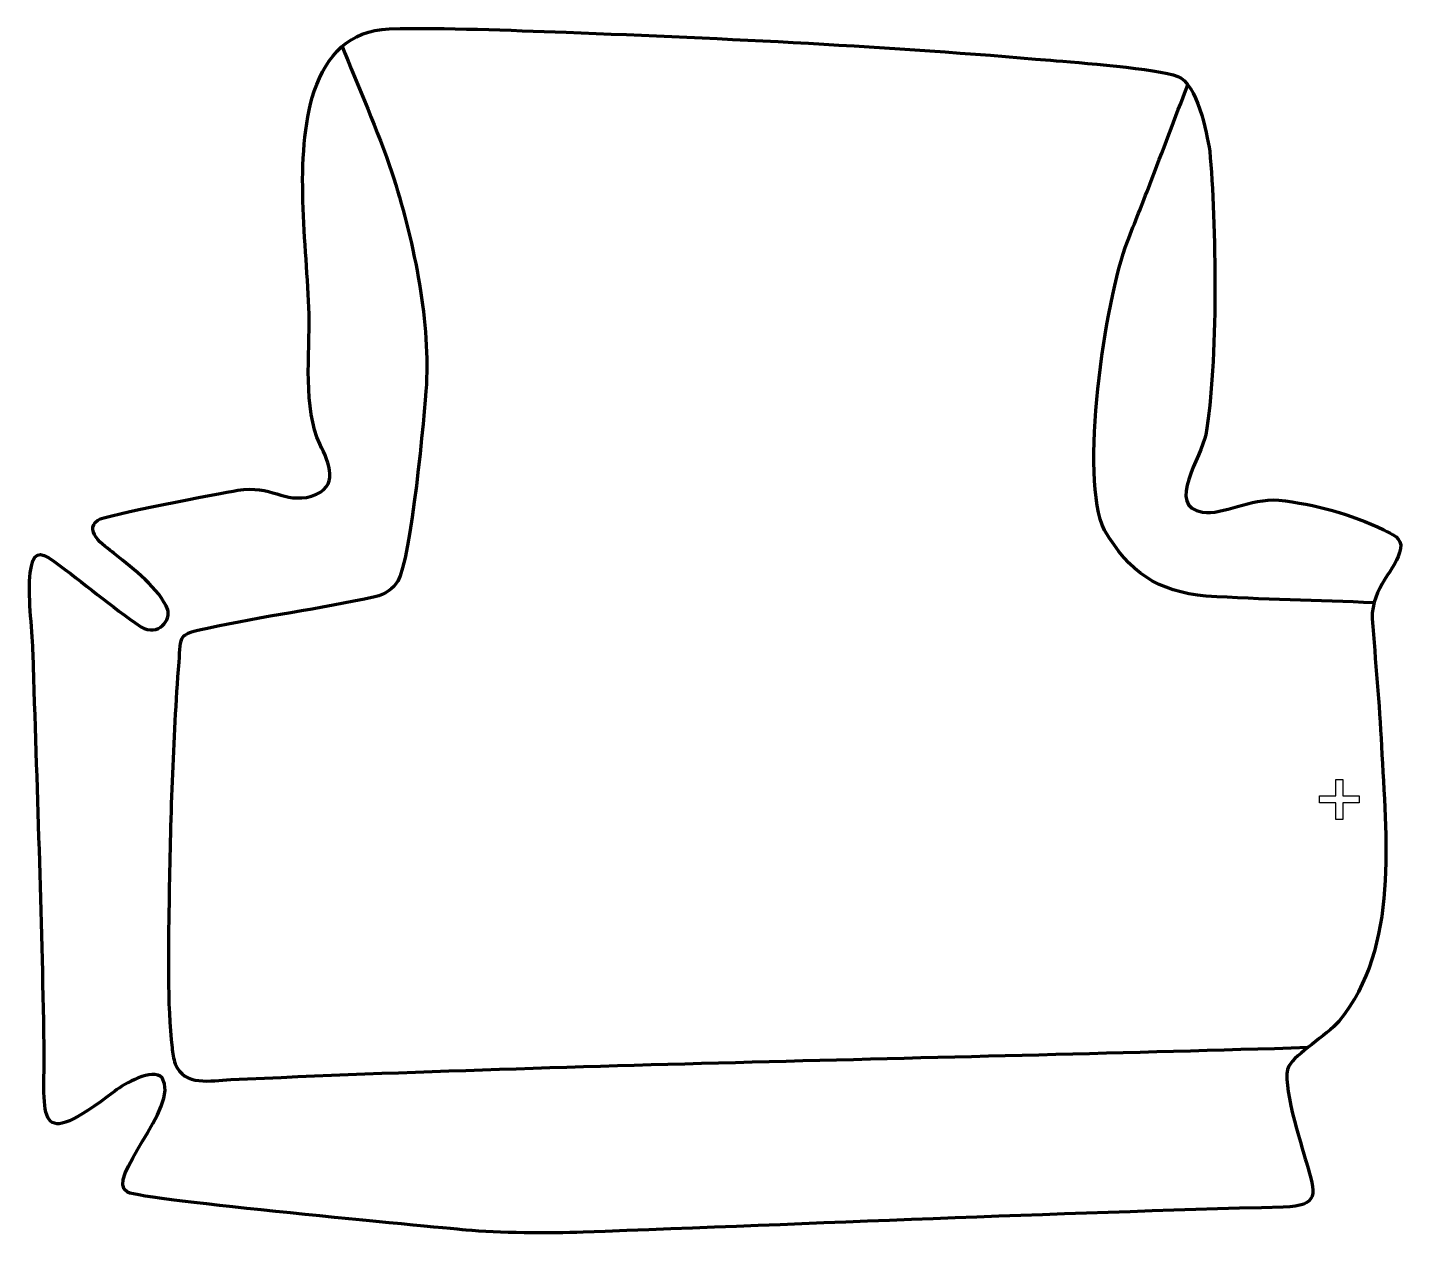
# Model space of a CAD drawing. Header units: millimetres. Extents: x -530 to 47, y 175 to 681.
import ezdxf

# ---------------------------------------------------------------- set-up
doc = ezdxf.new("R2010")
doc.units = ezdxf.units.MM
doc.header["$MEASUREMENT"] = 0
doc.layers.add('layer 2', color=7, linetype='Continuous')
doc.layers.add('layer 3', color=7, linetype='Continuous')

msp = doc.modelspace()

# ---------------------------------------------------------------- linework, layer by layer
at = {"layer": 'layer 2', "color": 142, "lineweight": 158}
for points, knots in [([(-398.4649, 673.4782), (-391.5347, 656.0605), (-383.4435, 637.7123), (-377.4161, 620.1029), (-377.4161, 620.1029), (-368.7479, 593.3431), (-361.4245, 559.3283), (-362.96, 531.168), (-362.96, 531.168), (-363.6637, 519.0877), (-369.4745, 457.2881), (-374.9904, 448.5373), (-374.9904, 448.5373), (-376.9879, 445.3682), (-379.9872, 442.9548), (-384.636, 441.8913), (-384.636, 441.8913), (-407.8582, 436.7927), (-431.7829, 433.7745), (-454.7854, 428.6736), (-454.7854, 428.6736), (-467.4893, 425.8565), (-466.0374, 426.1224), (-466.9364, 414.4722), (-466.9364, 414.4722), (-469.4523, 381.8701), (-470.4487, 347.1454), (-470.9802, 314.3693), (-470.9802, 314.3693), (-470.9802, 314.3693), (-470.9996, 313.1743), (-470.9996, 313.1743), (-470.9996, 313.1743), (-471.2604, 294.895), (-471.8282, 270.6516), (-469.7434, 252.6502), (-469.7434, 252.6502), (-469.482, 250.3935), (-469.1689, 247.9409), (-468.3927, 245.797), (-468.3927, 245.797), (-464.5287, 236.1782), (-453.6606, 238.8377), (-445.0323, 239.2285), (-445.0323, 239.2285), (-295.1998, 246.0148), (-143.0033, 248.1522), (7.1679, 252.7553)], [0, 0, 0, 0, 0.07692308, 0.07692308, 0.07692308, 0.07692308, 0.15384615, 0.15384615, 0.15384615, 0.15384615, 0.23076923, 0.23076923, 0.23076923, 0.23076923, 0.30769231, 0.30769231, 0.30769231, 0.30769231, 0.38461538, 0.38461538, 0.38461538, 0.38461538, 0.46153846, 0.46153846, 0.46153846, 0.46153846, 0.53846154, 0.53846154, 0.53846154, 0.53846154, 0.61538462, 0.61538462, 0.61538462, 0.61538462, 0.69230769, 0.69230769, 0.69230769, 0.69230769, 0.76923077, 0.76923077, 0.76923077, 0.76923077, 0.84615385, 0.84615385, 0.84615385, 0.84615385, 1, 1, 1, 1]), ([(34.8998, 439.4378), (11.5514, 440.4039), (-12.2799, 440.8196), (-35.5407, 442.2212), (-35.5407, 442.2212), (-56.0456, 444.2333), (-67.903, 452.1137), (-78.2229, 469.9801), (-78.2229, 469.9801), (-89.1491, 491.2731), (-78.0439, 566.6193), (-68.6374, 591.1193), (-68.6374, 591.1193), (-65.5604, 599.1337), (-62.3208, 607.0818), (-59.2504, 615.1008), (-59.2504, 615.1008), (-53.929, 629.0704), (-48.6077, 643.04), (-43.2863, 657.0095)], [0, 0, 0, 0, 0.16666667, 0.16666667, 0.16666667, 0.16666667, 0.33333333, 0.33333333, 0.33333333, 0.33333333, 0.5, 0.5, 0.5, 0.5, 0.66666667, 0.66666667, 0.66666667, 0.66666667, 1, 1, 1, 1])]:
    msp.add_open_spline(points, degree=3, knots=knots, dxfattribs=at)
at = {"layer": 'layer 2', "color": 142}
msp.add_open_spline([(21.831, 348.4931), (21.831, 348.4931), (21.831, 355.4076), (21.831, 355.4076), (21.831, 355.4076), (21.831, 355.4076), (28.7101, 355.4076), (28.7101, 355.4076), (28.7101, 355.4076), (28.7101, 355.4076), (28.7101, 358.3004), (28.7101, 358.3004), (28.7101, 358.3004), (28.7101, 358.3004), (21.831, 358.3004), (21.831, 358.3004), (21.831, 358.3004), (21.831, 358.3004), (21.831, 365.1795), (21.831, 365.1795), (21.831, 365.1795), (21.831, 365.1795), (18.9029, 365.1795), (18.9029, 365.1795), (18.9029, 365.1795), (18.9029, 365.1795), (18.9029, 358.3004), (18.9029, 358.3004), (18.9029, 358.3004), (18.9029, 358.3004), (12.0237, 358.3004), (12.0237, 358.3004), (12.0237, 358.3004), (12.0237, 358.3004), (12.0237, 355.4076), (12.0237, 355.4076), (12.0237, 355.4076), (12.0237, 355.4076), (18.9029, 355.4076), (18.9029, 355.4076), (18.9029, 355.4076), (18.9029, 355.4076), (18.9029, 348.4931), (18.9029, 348.4931), (18.9029, 348.4931), (18.9029, 348.4931), (21.831, 348.4931), (21.831, 348.4931)], degree=3, knots=[0, 0, 0, 0, 0.07692308, 0.07692308, 0.07692308, 0.07692308, 0.15384615, 0.15384615, 0.15384615, 0.15384615, 0.23076923, 0.23076923, 0.23076923, 0.23076923, 0.30769231, 0.30769231, 0.30769231, 0.30769231, 0.38461538, 0.38461538, 0.38461538, 0.38461538, 0.46153846, 0.46153846, 0.46153846, 0.46153846, 0.53846154, 0.53846154, 0.53846154, 0.53846154, 0.61538462, 0.61538462, 0.61538462, 0.61538462, 0.69230769, 0.69230769, 0.69230769, 0.69230769, 0.76923077, 0.76923077, 0.76923077, 0.76923077, 0.84615385, 0.84615385, 0.84615385, 0.84615385, 1, 1, 1, 1], dxfattribs=at)
at = {"layer": 'layer 3', "color": 242, "lineweight": 158}
msp.add_open_spline([(-378.5661, 680.4828), (-395.5044, 679.6621), (-404.5189, 669.6373), (-410.06, 654.3022), (-410.06, 654.3022), (-418.8717, 626.6318), (-413.1421, 589.882), (-412.1782, 560.6679), (-412.1782, 560.6679), (-411.9431, 544.321), (-414.6927, 520.866), (-407.6746, 506.1277), (-407.6746, 506.1277), (-403.7706, 497.9294), (-399.1339, 488.1246), (-411.1688, 484.1866), (-411.1688, 484.1866), (-422.9976, 481.0201), (-427.9278, 489.0501), (-442.1712, 486.7143), (-442.1712, 486.7143), (-449.8614, 485.3483), (-497.9249, 476.3731), (-500.909, 474.1391), (-500.909, 474.1391), (-507.4652, 469.231), (-496.8523, 462.3388), (-493.2657, 459.6198), (-493.2657, 459.6198), (-486.3245, 453.8771), (-474.7982, 445.2751), (-471.5263, 436.4664), (-471.5263, 436.4664), (-470.123, 432.6885), (-475.1623, 424.9132), (-482.8733, 429.3731), (-482.8733, 429.3731), (-495.1467, 437.8264), (-507.1814, 447.9362), (-519.1781, 456.8394), (-519.1781, 456.8394), (-525.7097, 461.6867), (-528.1421, 460.48), (-529.2718, 451.9833), (-529.2718, 451.9833), (-530.4146, 443.3891), (-528.4619, 428.7974), (-528.1244, 419.4824), (-528.1244, 419.4824), (-528.1244, 419.4824), (-528.0684, 417.9356), (-528.0684, 417.9356), (-528.0684, 417.9356), (-526.3725, 363.1811), (-524.291, 308.3997), (-523.418, 253.6264), (-523.418, 253.6264), (-523.1222, 222.457), (-528.1079, 208.0201), (-493.7657, 234.3921), (-493.7657, 234.3921), (-489.8803, 237.3758), (-477.9725, 244.2998), (-473.872, 239.9142), (-473.872, 239.9142), (-466.1016, 227.8173), (-498.6678, 197.1165), (-488.3745, 191.8765), (-488.3745, 191.8765), (-481.9577, 188.6098), (-359.8946, 177.2789), (-346.3223, 176.029), (-346.3223, 176.029), (-332.9304, 174.7957), (-311.0979, 174.5701), (-297.1122, 175.0924), (-297.1122, 175.0924), (-199.1663, 178.7508), (-101.1736, 183.0469), (-3.205, 185.654), (-3.205, 185.654), (12.325, 186.0673), (10.3109, 191.2976), (6.5196, 204.2718), (6.5196, 204.2718), (4.3456, 211.7113), (-4.3418, 238.6103), (-0.8891, 244.7909), (-0.8891, 244.7909), (2.1155, 250.1693), (14.7721, 257.6711), (20.1419, 263.645), (20.1419, 263.645), (45.748, 295.2081), (39.7925, 341.1923), (38.0143, 379.2262), (38.0143, 379.2262), (37.1792, 397.0877), (35.4326, 414.9218), (34.1086, 432.7545), (34.1086, 432.7545), (33.7985, 446.0246), (44.404, 453.3454), (46.0212, 462.1722), (46.0212, 462.1722), (46.8388, 466.6343), (42.5309, 468.2544), (38.958, 470.0403), (38.958, 470.0403), (25.1072, 476.733), (10.1578, 480.8529), (-5.1379, 482.5499), (-5.1379, 482.5499), (-17.2687, 483.3766), (-28.3736, 476.2183), (-37.1252, 477.4851), (-37.1252, 477.4851), (-52.7358, 479.7448), (-37.4042, 501.0635), (-35.7823, 509.9852), (-35.7823, 509.9852), (-30.466, 539.2268), (-31.3525, 600.1326), (-34.0887, 629.1568), (-34.0887, 629.1568), (-35.4199, 637.1599), (-39.338, 657.3068), (-47.536, 660.5066), (-47.536, 660.5066), (-56.1582, 663.8719), (-89.7938, 666.2915), (-100.9356, 667.2472), (-100.9356, 667.2472), (-167.9596, 673.1112), (-237.0331, 676.5188), (-304.2947, 678.9919), (-304.2947, 678.9919), (-328.5152, 679.8825), (-354.3683, 681.0242), (-378.5661, 680.4828)], degree=3, knots=[0, 0, 0, 0, 0.02777778, 0.02777778, 0.02777778, 0.02777778, 0.05555556, 0.05555556, 0.05555556, 0.05555556, 0.08333333, 0.08333333, 0.08333333, 0.08333333, 0.11111111, 0.11111111, 0.11111111, 0.11111111, 0.13888889, 0.13888889, 0.13888889, 0.13888889, 0.16666667, 0.16666667, 0.16666667, 0.16666667, 0.19444444, 0.19444444, 0.19444444, 0.19444444, 0.22222222, 0.22222222, 0.22222222, 0.22222222, 0.25, 0.25, 0.25, 0.25, 0.27777778, 0.27777778, 0.27777778, 0.27777778, 0.30555556, 0.30555556, 0.30555556, 0.30555556, 0.33333333, 0.33333333, 0.33333333, 0.33333333, 0.36111111, 0.36111111, 0.36111111, 0.36111111, 0.38888889, 0.38888889, 0.38888889, 0.38888889, 0.41666667, 0.41666667, 0.41666667, 0.41666667, 0.44444444, 0.44444444, 0.44444444, 0.44444444, 0.47222222, 0.47222222, 0.47222222, 0.47222222, 0.5, 0.5, 0.5, 0.5, 0.52777778, 0.52777778, 0.52777778, 0.52777778, 0.55555556, 0.55555556, 0.55555556, 0.55555556, 0.58333333, 0.58333333, 0.58333333, 0.58333333, 0.61111111, 0.61111111, 0.61111111, 0.61111111, 0.63888889, 0.63888889, 0.63888889, 0.63888889, 0.66666667, 0.66666667, 0.66666667, 0.66666667, 0.69444444, 0.69444444, 0.69444444, 0.69444444, 0.72222222, 0.72222222, 0.72222222, 0.72222222, 0.75, 0.75, 0.75, 0.75, 0.77777778, 0.77777778, 0.77777778, 0.77777778, 0.80555556, 0.80555556, 0.80555556, 0.80555556, 0.83333333, 0.83333333, 0.83333333, 0.83333333, 0.86111111, 0.86111111, 0.86111111, 0.86111111, 0.88888889, 0.88888889, 0.88888889, 0.88888889, 0.91666667, 0.91666667, 0.91666667, 0.91666667, 0.94444444, 0.94444444, 0.94444444, 0.94444444, 1, 1, 1, 1], dxfattribs=at)

doc.saveas('drawing.dxf')
